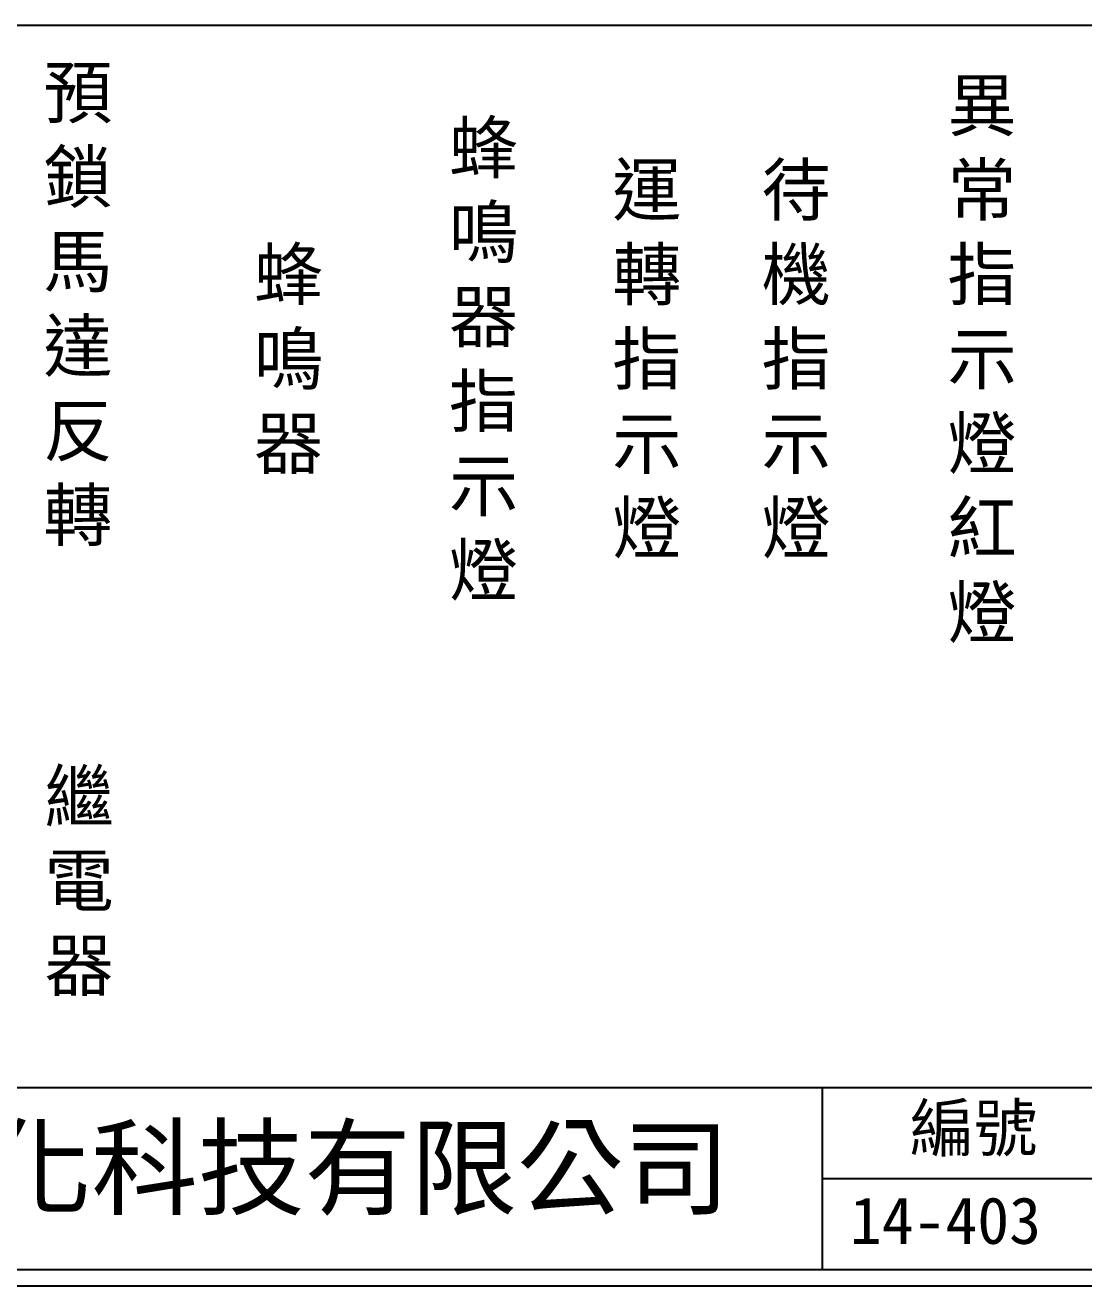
# Model space of a CAD drawing. Extents: x 926 to 1213, y 3 to 207.
# Drawn here: x 1000.2 to 1081.6, y 3 to 100 of the extents above; entities that cross this region are included whole.
import ezdxf

# ---------------------------------------------------------------- set-up
doc = ezdxf.new("R2010")
doc.units = 0
doc.layers.add('圖框層', color=7, linetype='CONTINUOUS')
doc.layers.add('標尺寸層', color=3, linetype='CONTINUOUS')
doc.styles.add('CNS', font='romanc.shx', dxfattribs={"bigfont": 'chineset.shx'})
doc.styles.add('STSL', font='kaiu.ttf')

msp = doc.modelspace()

# ---------------------------------------------------------------- linework, layer by layer
at = {"layer": '圖框層', "color": 7}
for p, q in [((926.992, 18.25), (1211.493, 18.25)), ((1061.493, 4.25), (1061.493, 18.25)), ((1061.493, 11.25), (1211.493, 11.25)), ((926.992, 4.25), (1211.493, 4.25)), ((925.742, 3), (1212.742, 3))]:
    msp.add_line(p, q, dxfattribs=at)
at = {"layer": '標尺寸層', "color": 7}
msp.add_line((930.49, 99.958), (1208.361, 99.958), dxfattribs=at)

# ---------------------------------------------------------------- texts
at = {"layer": '圖框層', "color": 4, "style": 'STSL'}
for s, height, p in [('編號', 3.6, (1068.208, 13.337)), ('泓陞自動化科技有限公司', 6, (964.346, 9.076)), ('14-403', 3.6, (1063.606, 6.224))]:
    msp.add_text(s, height=height, dxfattribs=at).set_placement(p)
at = {"layer": '標尺寸層', "color": 7, "char_height": 3.9, "width": 2.84806, "attachment_point": 5, "style": 'CNS'}
for s, insert in [('{\\fDFKai-SB|b0|i0|c136|p65;預鎖馬達反轉}', (1004.219, 78.324)), ('{\\fDFKai-SB|b0|i0|c136|p65;異常指示燈紅燈}', (1073.766, 74.094)), ('{\\fDFKai-SB|b0|i0|c136|p65;蜂鳴器指示燈}', (1035.425, 74.094)), ('{\\fDFKai-SB|b0|i0|c136|p65;運轉指示燈}', (1047.985, 74.094)), ('{\\fDFKai-SB|b0|i0|c136|p65;待機指示燈}', (1059.471, 74.094)), ('{\\fDFKai-SB|b0|i0|c136|p65;蜂鳴器}', (1020.425, 74.094)), ('{\\fDFKai-SB|b0|i0|c136|p65;繼電器}', (1004.315, 33.946))]:
    msp.add_mtext(s, dxfattribs=dict(at, insert=insert))

doc.saveas('drawing.dxf')
